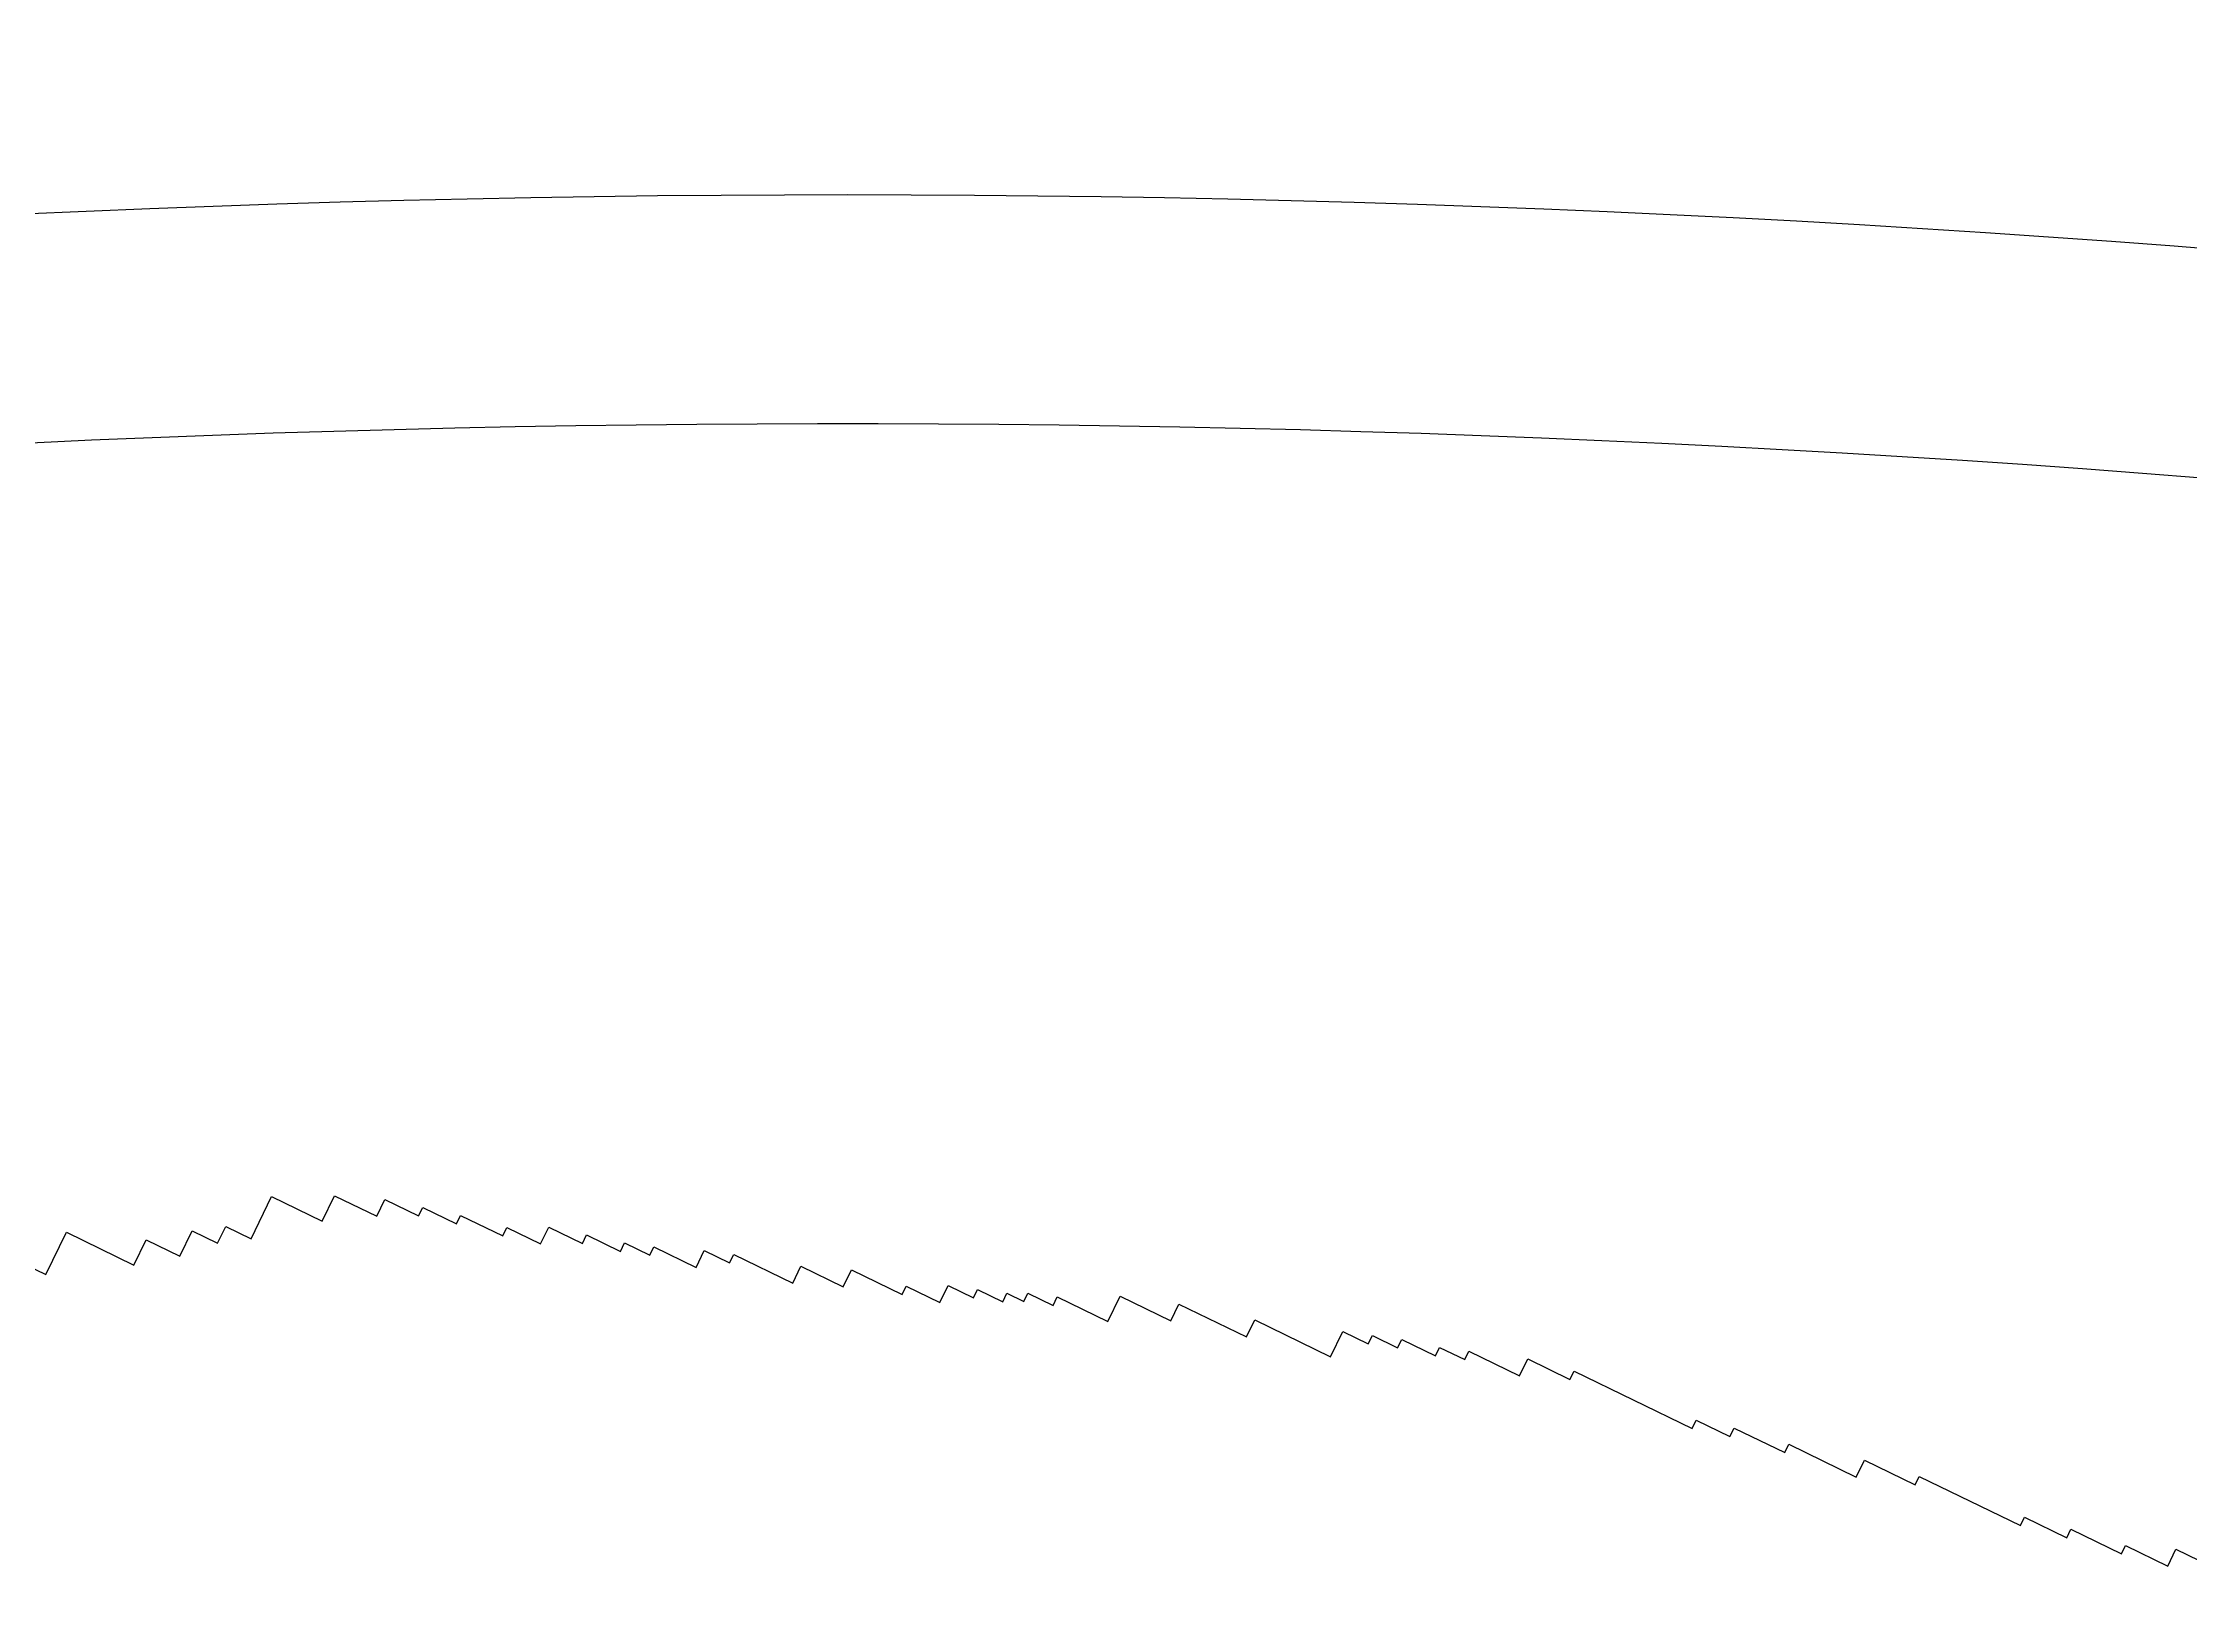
# Model space of a CAD drawing. Header units: millimetres. Extents: x 147955 to 203420, y 211875 to 264111.
# Drawn here: x 172229 to 172993, y 216982 to 217539 of the extents above; entities that cross this region are included whole.
import ezdxf

# ---------------------------------------------------------------- set-up
doc = ezdxf.new("R2010")
doc.units = ezdxf.units.MM
doc.layers.add('DIM', color=6, linetype='Continuous')
doc.styles.get("Standard").update_dxf_attribs({"font": 'arial.ttf'})
doc.dimstyles.new('ISO-25', dxfattribs={"dimtxt": 2.5, "dimasz": 600, "dimexe": 1.25, "dimexo": 0.625, "dimtad": 1, "dimtih": 1, "dimtoh": 1, "dimdsep": 46, "dimtxsty": 'Standard', "dimcen": 2.5, "dimadec": 0, "dimazin": 0, "dimtfac": 1, "dimtmove": 0, "dimatfit": 3, "dimfxl": 1, "dimarcsym": 0})

# ---------------------------------------------------------------- blocks, each defined once
blk = doc.blocks.new('Boat with Paddles')
for p, q in [((46, -419.85), (46, -428.3)), ((46, -428.3), (54.46, -428.3)), ((54.46, -428.3), (54.46, -441.82)), ((54.46, -441.82), (59.53, -441.82)), ((59.53, -441.82), (59.53, -448.59)), ((59.53, -448.59), (64.61, -448.59)), ((64.61, -448.59), (64.61, -453.66)), ((64.61, -453.66), (67.99, -453.66)), ((67.99, -453.66), (67.99, -458.73)), ((67.99, -458.73), (76.45, -458.73)), ((76.45, -458.73), (76.45, -468.88)), ((76.45, -468.88), (81.53, -468.88)), ((81.53, -468.88), (81.53, -477.33)), ((81.53, -477.33), (84.91, -477.33)), ((84.91, -477.33), (84.91, -484.09)), ((84.91, -484.09), (86.6, -484.09)), ((86.6, -484.09), (86.6, -490.85)), ((86.6, -490.85), (88.29, -490.85)), ((88.29, -490.85), (88.29, -499.31)), ((88.29, -499.31), (89.99, -499.31)), ((89.99, -499.31), (89.99, -506.07)), ((89.99, -506.07), (93.37, -506.07)), ((93.37, -506.07), (93.37, -512.83)), ((93.37, -512.83), (95.06, -512.83)), ((95.06, -512.83), (95.06, -519.6)), ((95.06, -519.6), (96.75, -519.6)), ((96.75, -519.6), (96.75, -524.67)), ((96.75, -524.67), (98.44, -524.67)), ((98.44, -524.67), (98.44, -533.12)), ((98.44, -533.12), (101.83, -533.12)), ((101.83, -533.12), (101.83, -538.19)), ((101.83, -538.19), (103.52, -538.19)), ((103.52, -538.19), (103.52, -550.03)), ((103.52, -550.03), (106.9, -550.03)), ((106.9, -550.03), (106.9, -558.48)), ((106.9, -558.48), (110.29, -558.48)), ((110.29, -558.48), (110.29, -568.63)), ((110.29, -568.63), (111.98, -568.63)), ((111.98, -568.63), (111.98, -575.39)), ((111.98, -575.39), (115.36, -575.39)), ((115.36, -575.39), (115.36, -580.46)), ((115.36, -580.46), (117.06, -580.46)), ((117.06, -580.46), (117.06, -585.53)), ((117.06, -585.53), (118.75, -585.53)), ((118.75, -585.53), (118.75, -588.91)), ((118.75, -588.91), (120.44, -588.91)), ((120.44, -588.91), (120.44, -593.99)), ((120.44, -593.99), (122.13, -593.99)), ((122.13, -593.99), (122.13, -604.13)), ((122.13, -604.13), (127.21, -604.13)), ((127.21, -604.13), (127.21, -614.27)), ((127.21, -614.27), (130.59, -614.27)), ((130.59, -614.27), (130.59, -627.8)), ((130.59, -627.8), (133.97, -627.8)), ((133.97, -627.8), (133.97, -643.01)), ((133.97, -643.01), (139.05, -643.01)), ((139.05, -643.01), (139.05, -648.09)), ((139.05, -648.09), (140.74, -648.09)), ((140.74, -648.09), (140.74, -653.16)), ((140.74, -653.16), (142.43, -653.16)), ((142.43, -653.16), (142.43, -659.92)), ((142.43, -659.92), (144.12, -659.92)), ((144.12, -659.92), (144.12, -664.99)), ((144.12, -664.99), (145.82, -664.99)), ((145.82, -664.99), (145.82, -675.14)), ((145.82, -675.14), (149.2, -675.14)), ((149.2, -675.14), (149.2, -683.59)), ((149.2, -683.59), (150.89, -683.59)), ((150.89, -683.59), (150.89, -707.26)), ((150.89, -707.26), (152.58, -707.26)), ((152.58, -707.26), (152.58, -714.02)), ((152.58, -714.02), (154.28, -714.02)), ((154.28, -714.02), (154.28, -724.17)), ((154.28, -724.17), (155.97, -724.17)), ((155.97, -724.17), (155.97, -737.69)), ((155.97, -737.69), (159.35, -737.69)), ((159.35, -737.69), (159.35, -747.84)), ((159.35, -747.84), (161.04, -747.84)), ((161.04, -747.84), (161.04, -768.12)), ((161.04, -768.12), (162.73, -768.12)), ((162.73, -768.12), (162.73, -776.58)), ((162.73, -776.58), (164.43, -776.58)), ((164.43, -776.58), (164.43, -786.72)), ((164.43, -786.72), (166.12, -786.72)), ((166.12, -786.72), (166.12, -795.18)), ((166.12, -795.18), (169.5, -795.18)), ((169.5, -795.18), (169.5, -807.01))]:
    blk.add_line(p, q)
for centre, radius, start, end in [((2531.18, -1841.73), 3130.31, 143.95979, 197.42423), ((-2531.18, -1841.73), 3130.31, 342.57577, 36.04021), ((2531.18, -1841.73), 3089.08, 145.02458, 196.62863), ((-2531.18, -1841.73), 3089.08, 343.37137, 34.97542)]:
    blk.add_arc(centre, radius, start, end)
blk = doc.blocks.new('*D43')
at = {"layer": 'Defpoints', "color": 0, "transparency": 16777216}
for p in [(173999.91, 218621.68), (176170.42, 217597.54), (175955.64, 217142.33)]:
    blk.add_point(p, dxfattribs=at)
at = {"layer": 'DIM', "color": 0, "lineweight": -2, "transparency": 16777216}
for p, q in [((173242.49, 218422.51), (172699.86, 218678.54)), ((173999.64, 218621.11), (173784.59, 218165.34)), ((173785.12, 218166.47), (174328.01, 217910.31)), ((176170.16, 217596.97), (175955.1, 217141.2)), ((175955.64, 217142.33), (175412.74, 217398.49)), ((176498.26, 216886.29), (177040.89, 216630.26))]:
    blk.add_line(p, q, dxfattribs=at)
at = {"layer": 'DIM', "color": 0, "transparency": 16777216}
for points in [[(173285.17, 218512.94), (173199.82, 218332.07), (173785.12, 218166.47)], [(176540.94, 216976.73), (176455.59, 216795.85), (175955.64, 217142.33)]]:
    blk.add_solid(points, dxfattribs=at)
at = {"layer": 'DIM', "color": 0, "transparency": 16777216, "insert": (174870.38, 217654.4), "char_height": 2.5, "attachment_point": 5}
blk.add_mtext('{\\H200x;2400}', dxfattribs=at)

msp = doc.modelspace()

# ---------------------------------------------------------------- block references
at = {"xscale": 1.976284768289224, "yscale": 1.976284768289224, "zscale": 1.976284768289224, "rotation": 64.05301789329904}
msp.add_blockref('Boat with Paddles', (171428.87, 217389.395), dxfattribs=at)

# ---------------------------------------------------------------- dimensions: what is measured, and where the dimension line sits
at = {"layer": 'DIM'}
dim = msp.add_aligned_dim(p1=(173999.909, 218621.68), p2=(176170.423, 217597.537), distance=-503.339, text='{\\H200x;<>}', dimstyle='ISO-25', dxfattribs=at)
dim.commit()
dim.dimension.update_dxf_attribs({"geometry": '*D43', "text_midpoint": (174870.379, 217654.398)})

doc.saveas('drawing.dxf')
